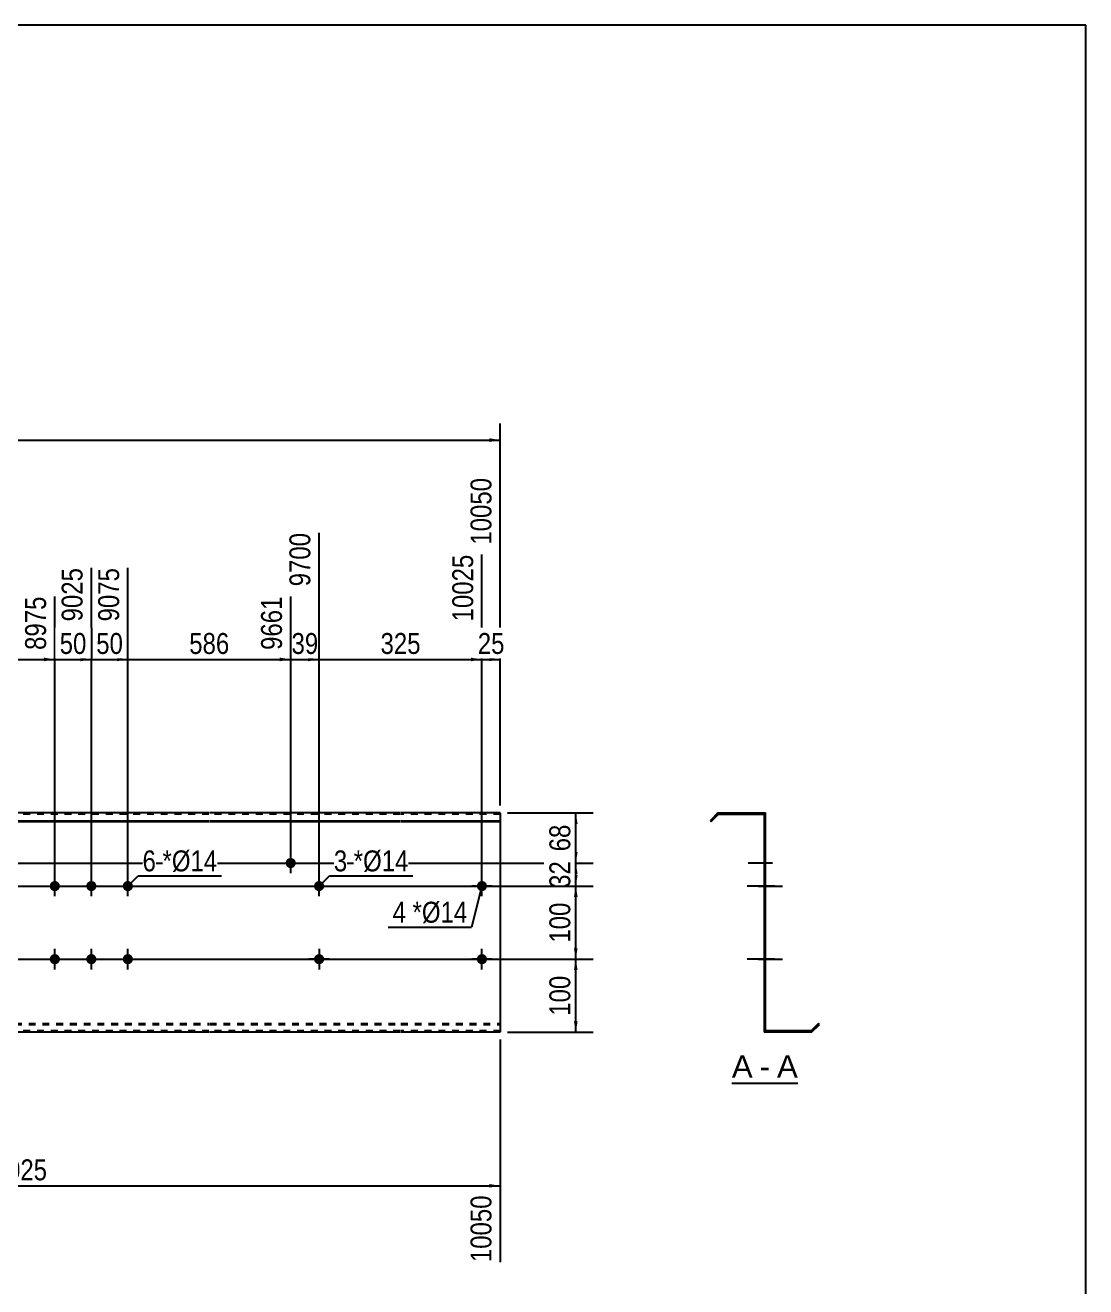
# Model space of a CAD drawing. Header units: millimetres. Extents: x -60 to 343, y -154 to 123.
# Drawn here: x 197.7 to 342.8, y -49.8 to 122.8 of the extents above; entities that cross this region are included whole.
import ezdxf

# ---------------------------------------------------------------- set-up
doc = ezdxf.new("R2010")
doc.units = ezdxf.units.MM
doc.linetypes.add('DXK_LINE_DOT1', pattern=[1.8814, 0.9407, -0.9407])
doc.styles.add('Arial', font='ARIAL.TTF', dxfattribs={"height": 0.2})
doc.styles.add('Arial Narrow', font='ARIALN.TTF', dxfattribs={"height": 0.2})

# ---------------------------------------------------------------- blocks, each defined once
blk = doc.blocks.new('Unknown-627190396-2038')
at = {"color": 5, "linetype": 'Continuous'}
for p, q in [((342.8, 122.75), (-57.2, 122.75)), ((342.8, -154.25), (342.8, 122.75))]:
    blk.add_line(p, q, dxfattribs=at)
blk = doc.blocks.new('Unknown-627190396-12 - 1244')
at = {"color": 7, "linetype": 'Continuous'}
blk.add_line((294.36, -21.95), (303.39, -21.95), dxfattribs=at)
at = {"color": 0, "linetype": 'Continuous'}
for points in [[(297.2, -21.2), (297.2, -18), (294.36, -18), (294.36, -21.2)], [(299.58, -21.2), (299.58, -18), (298.16, -18), (298.16, -21.2)], [(303.39, -21.2), (303.39, -18), (300.54, -18), (300.54, -21.2)]]:
    blk.add_wipeout(points, dxfattribs=at)
at = {"color": 96, "linetype": 'Continuous', "style": 'Arial'}
for s, p in [('A', (294.36, -21.2)), ('A', (300.54, -21.2)), ('-', (298.16, -21.2))]:
    blk.add_text(s, height=3.06, dxfattribs=at).set_placement(p)
blk = doc.blocks.new('Part-627190396-1218 - 1203')
at = {"color": 2, "linetype": 'Continuous'}
for p, q in [((0, -15), (0, 15)), ((13.6, 15), (0, 15)), ((0, 13.94), (13.6, 13.94)), ((0, 13.81), (13.6, 13.81)), ((39.77, 15), (13.7, 15)), ((13.7, 13.94), (39.77, 13.94)), ((13.7, 13.81), (39.77, 13.81)), ((72.06, 15), (39.87, 15)), ((39.87, 13.94), (72.06, 13.94)), ((39.87, 13.81), (72.06, 13.81)), ((98.24, 15), (72.16, 15)), ((72.16, 13.94), (98.24, 13.94)), ((72.16, 13.81), (98.24, 13.81)), ((120.53, 15), (98.34, 15)), ((98.34, 13.94), (120.53, 13.94)), ((98.34, 13.81), (120.53, 13.81)), ((142.03, 15), (120.63, 15)), ((120.63, 13.94), (142.03, 13.94)), ((120.63, 13.81), (142.03, 13.81)), ((164.33, 15), (142.13, 15)), ((142.13, 13.94), (164.33, 13.94)), ((142.13, 13.81), (164.33, 13.81)), ((190.5, 15), (164.43, 15)), ((164.43, 13.94), (190.5, 13.94)), ((164.43, 13.81), (190.5, 13.81)), ((222.79, 15), (190.6, 15)), ((190.6, 13.94), (222.79, 13.94)), ((190.6, 13.81), (222.79, 13.81)), ((248.97, 15), (222.89, 15)), ((222.89, 13.94), (248.97, 13.94)), ((222.89, 13.81), (248.97, 13.81)), ((262.66, 15), (249.07, 15)), ((249.07, 13.94), (262.66, 13.94)), ((249.07, 13.81), (262.66, 13.81)), ((262.66, 15), (262.66, 13.94)), ((262.66, 13.94), (262.66, -15)), ((13.6, -15), (0, -15)), ((39.77, -15), (13.7, -15)), ((72.06, -15), (39.87, -15)), ((98.24, -15), (72.16, -15)), ((120.53, -15), (98.34, -15)), ((142.03, -15), (120.63, -15)), ((164.33, -15), (142.13, -15)), ((190.5, -15), (164.43, -15)), ((222.79, -15), (190.6, -15)), ((248.97, -15), (222.89, -15)), ((262.66, -15), (249.07, -15))]:
    blk.add_line(p, q, dxfattribs=at)
at = {"color": 7, "linetype": 'DXK_LINE_DOT1'}
for p, q in [((13.6, 14.82), (0, 14.82)), ((39.77, 14.82), (13.7, 14.82)), ((72.06, 14.82), (39.87, 14.82)), ((98.24, 14.82), (72.16, 14.82)), ((120.53, 14.82), (98.34, 14.82)), ((142.03, 14.82), (120.63, 14.82)), ((164.33, 14.82), (142.13, 14.82)), ((190.5, 14.82), (164.43, 14.82)), ((222.79, 14.82), (190.6, 14.82)), ((248.97, 14.82), (222.89, 14.82)), ((262.66, 14.82), (249.07, 14.82)), ((0, -13.81), (13.6, -13.81)), ((0, -13.94), (13.6, -13.94)), ((13.6, -14.82), (0, -14.82)), ((13.7, -13.81), (39.77, -13.81)), ((13.7, -13.94), (39.77, -13.94)), ((39.77, -14.82), (13.7, -14.82)), ((39.87, -13.81), (72.06, -13.81)), ((39.87, -13.94), (72.06, -13.94)), ((72.06, -14.82), (39.87, -14.82)), ((72.16, -13.81), (98.24, -13.81)), ((72.16, -13.94), (98.24, -13.94)), ((98.24, -14.82), (72.16, -14.82)), ((98.34, -13.81), (120.53, -13.81)), ((98.34, -13.94), (120.53, -13.94)), ((120.53, -14.82), (98.34, -14.82)), ((120.63, -13.81), (142.03, -13.81)), ((120.63, -13.94), (142.03, -13.94)), ((142.03, -14.82), (120.63, -14.82)), ((142.13, -13.81), (164.33, -13.81)), ((142.13, -13.94), (164.33, -13.94)), ((164.33, -14.82), (142.13, -14.82)), ((164.43, -13.81), (190.5, -13.81)), ((164.43, -13.94), (190.5, -13.94)), ((190.5, -14.82), (164.43, -14.82)), ((190.6, -13.81), (222.79, -13.81)), ((190.6, -13.94), (222.79, -13.94)), ((222.79, -14.82), (190.6, -14.82)), ((222.89, -13.81), (248.97, -13.81)), ((222.89, -13.94), (248.97, -13.94)), ((248.97, -14.82), (222.89, -14.82)), ((249.07, -13.81), (262.66, -13.81)), ((249.07, -13.94), (262.66, -13.94)), ((262.66, -14.82), (249.07, -14.82))]:
    blk.add_line(p, q, dxfattribs=at)
blk = doc.blocks.new('Bolt-627190396-1219 - 1203')
at = {"linetype": 'Continuous'}
for points in [[(201, 5, -1), (202.4, 5, -1)], [(206, 5, -1), (207.4, 5, -1)], [(211, 5, -1), (212.4, 5, -1)], [(201, -5, -1), (202.4, -5, -1)], [(206, -5, -1), (207.4, -5, -1)], [(211, -5, -1), (212.4, -5, -1)]]:
    blk.add_hatch(color=3, dxfattribs=at).paths.add_polyline_path(points)
at = {"color": 3, "linetype": 'Continuous'}
for p, q in [((201.7, 3.6), (201.7, 6.4)), ((206.7, 3.6), (206.7, 6.4)), ((211.7, 3.6), (211.7, 6.4)), ((200.3, 5), (203.1, 5)), ((205.3, 5), (208.1, 5)), ((210.3, 5), (213.1, 5)), ((200.3, -5), (203.1, -5)), ((201.7, -6.4), (201.7, -3.6)), ((205.3, -5), (208.1, -5)), ((206.7, -6.4), (206.7, -3.6)), ((210.3, -5), (213.1, -5)), ((211.7, -6.4), (211.7, -3.6))]:
    blk.add_line(p, q, dxfattribs=at)
blk = doc.blocks.new('Bolt-627190396-1221 - 1203')
at = {"linetype": 'Continuous'}
blk.add_hatch(color=3, dxfattribs=at).paths.add_polyline_path([(233.29, 8.15, -1), (234.69, 8.15, -1)])
at = {"color": 3, "linetype": 'Continuous'}
for p, q in [((233.99, 6.75), (233.99, 9.55)), ((232.59, 8.15), (235.39, 8.15))]:
    blk.add_line(p, q, dxfattribs=at)
blk = doc.blocks.new('Bolt-627190396-1234 - 1203')
at = {"linetype": 'Continuous'}
blk.add_hatch(color=3, dxfattribs=at).paths.add_polyline_path([(237.17, 5, -1), (238.57, 5, -1)])
at = {"color": 3, "linetype": 'Continuous'}
for p, q in [((237.87, 3.6), (237.87, 6.4)), ((236.47, 5), (239.27, 5))]:
    blk.add_line(p, q, dxfattribs=at)
blk = doc.blocks.new('Bolt-627190396-1235 - 1203')
at = {"linetype": 'Continuous'}
blk.add_hatch(color=3, dxfattribs=at).paths.add_polyline_path([(238.57, -5, -1), (237.17, -5, -1)])
at = {"color": 3, "linetype": 'Continuous'}
for p, q in [((239.27, -5), (236.47, -5)), ((237.87, -3.6), (237.87, -6.4))]:
    blk.add_line(p, q, dxfattribs=at)
blk = doc.blocks.new('Bolt-627190396-1236 - 1203')
at = {"linetype": 'Continuous'}
for points in [[(152.53, 5, -1), (153.93, 5, -1)], [(259.46, 5, -1), (260.86, 5, -1)]]:
    blk.add_hatch(color=3, dxfattribs=at).paths.add_polyline_path(points)
at = {"color": 3, "linetype": 'Continuous'}
for p, q in [((153.23, 3.6), (153.23, 6.4)), ((260.16, 3.6), (260.16, 6.4)), ((154.63, 5), (151.83, 5)), ((261.56, 5), (258.76, 5))]:
    blk.add_line(p, q, dxfattribs=at)
blk = doc.blocks.new('Bolt-627190396-1237 - 1203')
at = {"linetype": 'Continuous'}
for points in [[(152.53, -5, -1), (153.93, -5, -1)], [(259.46, -5, -1), (260.86, -5, -1)]]:
    blk.add_hatch(color=3, dxfattribs=at).paths.add_polyline_path(points)
at = {"color": 3, "linetype": 'Continuous'}
for p, q in [((154.63, -5), (151.83, -5)), ((153.23, -6.4), (153.23, -3.6)), ((261.56, -5), (258.76, -5)), ((260.16, -6.4), (260.16, -3.6))]:
    blk.add_line(p, q, dxfattribs=at)
blk = doc.blocks.new('Bolt-627190396-1248 - 1244')
at = {"linetype": 'Continuous'}
blk.add_hatch(color=3, dxfattribs=at).paths.add_polyline_path([(298.78, 8.85), (298.78, 7.45), (298.96, 7.45), (298.96, 8.85)])
at = {"color": 3, "linetype": 'Continuous'}
for p, q in [((298.96, 8.85), (298.78, 8.85)), ((299.91, 8.15), (296.61, 8.15)), ((298.96, 7.45), (298.78, 7.45))]:
    blk.add_line(p, q, dxfattribs=at)
blk = doc.blocks.new('Bolt-627190396-1264 - 1244')
at = {"linetype": 'Continuous'}
blk.add_hatch(color=3, dxfattribs=at).paths.add_polyline_path([(298.78, 5.7), (298.78, 4.3), (298.96, 4.3), (298.96, 5.7)])
blk.add_hatch(color=3, dxfattribs=at).paths.add_polyline_path([(298.78, 5.7), (298.78, 4.3), (298.96, 4.3), (298.96, 5.7)])
at = {"color": 3, "linetype": 'Continuous'}
for p, q in [((298.78, 5.7), (298.96, 5.7)), ((298.78, 5.7), (298.96, 5.7)), ((297.98, 5), (301.28, 5)), ((297.98, 5), (301.28, 5)), ((298.78, 4.3), (298.96, 4.3)), ((298.78, 4.3), (298.96, 4.3))]:
    blk.add_line(p, q, dxfattribs=at)
blk = doc.blocks.new('Part-627190396-1246 - 1244')
at = {"color": 2, "linetype": 'Continuous'}
for p, q in [((292.46, 15), (291.4, 13.94)), ((291.4, 13.94), (291.53, 13.81)), ((291.53, 13.81), (292.54, 14.82)), ((292.46, 15), (298.96, 15)), ((292.54, 14.82), (298.78, 14.82)), ((298.78, 14.82), (298.78, -15)), ((298.96, -14.82), (298.96, 15)), ((305.28, -15), (298.78, -15)), ((305.21, -14.82), (298.96, -14.82)), ((306.21, -13.81), (305.21, -14.82)), ((305.28, -15), (306.34, -13.94)), ((306.34, -13.94), (306.21, -13.81))]:
    blk.add_line(p, q, dxfattribs=at)
blk = doc.blocks.new('Bolt-627190396-1247 - 1244')
at = {"linetype": 'Continuous'}
for points in [[(298.78, 5.7), (298.78, 4.3), (298.96, 4.3), (298.96, 5.7)], [(298.78, 5.7), (298.78, 4.3), (298.96, 4.3), (298.96, 5.7)], [(298.78, 5.7), (298.78, 4.3), (298.96, 4.3), (298.96, 5.7)], [(298.78, -4.3), (298.78, -5.7), (298.96, -5.7), (298.96, -4.3)], [(298.78, -4.3), (298.78, -5.7), (298.96, -5.7), (298.96, -4.3)], [(298.78, -4.3), (298.78, -5.7), (298.96, -5.7), (298.96, -4.3)]]:
    blk.add_hatch(color=3, dxfattribs=at).paths.add_polyline_path(points)
at = {"color": 3, "linetype": 'Continuous'}
for p, q in [((298.96, 5.7), (298.78, 5.7)), ((298.96, 5.7), (298.78, 5.7)), ((298.96, 5.7), (298.78, 5.7)), ((300.26, 5), (296.46, 5)), ((300.26, 5), (296.46, 5)), ((300.26, 5), (296.46, 5)), ((298.96, 4.3), (298.78, 4.3)), ((298.96, 4.3), (298.78, 4.3)), ((298.96, 4.3), (298.78, 4.3)), ((300.26, -5), (296.46, -5)), ((300.26, -5), (296.46, -5)), ((300.26, -5), (296.46, -5)), ((298.96, -4.3), (298.78, -4.3)), ((298.96, -4.3), (298.78, -4.3)), ((298.96, -4.3), (298.78, -4.3)), ((298.96, -5.7), (298.78, -5.7)), ((298.96, -5.7), (298.78, -5.7)), ((298.96, -5.7), (298.78, -5.7))]:
    blk.add_line(p, q, dxfattribs=at)
blk = doc.blocks.new('Bolt-627190396-1249 - 1244')
at = {"linetype": 'Continuous'}
blk.add_hatch(color=3, dxfattribs=at).paths.add_polyline_path([(298.78, 8.85), (298.78, 7.45), (298.96, 7.45), (298.96, 8.85)])
at = {"color": 3, "linetype": 'Continuous'}
for p, q in [((298.96, 8.85), (298.78, 8.85)), ((299.91, 8.15), (296.61, 8.15)), ((298.96, 7.45), (298.78, 7.45))]:
    blk.add_line(p, q, dxfattribs=at)
blk = doc.blocks.new('Bolt-627190396-1250 - 1244')
at = {"linetype": 'Continuous'}
blk.add_hatch(color=3, dxfattribs=at).paths.add_polyline_path([(298.96, -5.7), (298.96, -4.3), (298.78, -4.3), (298.78, -5.7)])
at = {"color": 3, "linetype": 'Continuous'}
for p, q in [((298.96, -4.3), (298.78, -4.3)), ((299.76, -5), (298.78, -5)), ((298.96, -5.7), (298.78, -5.7))]:
    blk.add_line(p, q, dxfattribs=at)
blk = doc.blocks.new('Bolt-627190396-1251 - 1244')
at = {"linetype": 'Continuous'}
blk.add_hatch(color=3, dxfattribs=at).paths.add_polyline_path([(298.78, 5.7), (298.78, 4.3), (298.96, 4.3), (298.96, 5.7)])
at = {"color": 3, "linetype": 'Continuous'}
for p, q in [((298.96, 5.7), (298.78, 5.7)), ((299.91, 5), (296.61, 5)), ((298.96, 4.3), (298.78, 4.3))]:
    blk.add_line(p, q, dxfattribs=at)
blk = doc.blocks.new('Bolt-627190396-1252 - 1244')
at = {"linetype": 'Continuous'}
for points in [[(298.78, 5.7), (298.78, 4.3), (298.96, 4.3), (298.96, 5.7)], [(298.78, 5.7), (298.78, 4.3), (298.96, 4.3), (298.96, 5.7)], [(298.78, 5.7), (298.78, 4.3), (298.96, 4.3), (298.96, 5.7)], [(298.78, -4.3), (298.78, -5.7), (298.96, -5.7), (298.96, -4.3)], [(298.78, -4.3), (298.78, -5.7), (298.96, -5.7), (298.96, -4.3)], [(298.78, -4.3), (298.78, -5.7), (298.96, -5.7), (298.96, -4.3)]]:
    blk.add_hatch(color=3, dxfattribs=at).paths.add_polyline_path(points)
at = {"color": 3, "linetype": 'Continuous'}
for p, q in [((298.96, 5.7), (298.78, 5.7)), ((298.96, 5.7), (298.78, 5.7)), ((298.96, 5.7), (298.78, 5.7)), ((300.26, 5), (296.46, 5)), ((300.26, 5), (296.46, 5)), ((300.26, 5), (296.46, 5)), ((298.96, 4.3), (298.78, 4.3)), ((298.96, 4.3), (298.78, 4.3)), ((298.96, 4.3), (298.78, 4.3)), ((300.26, -5), (296.46, -5)), ((300.26, -5), (296.46, -5)), ((300.26, -5), (296.46, -5)), ((298.96, -4.3), (298.78, -4.3)), ((298.96, -4.3), (298.78, -4.3)), ((298.96, -4.3), (298.78, -4.3)), ((298.96, -5.7), (298.78, -5.7)), ((298.96, -5.7), (298.78, -5.7)), ((298.96, -5.7), (298.78, -5.7))]:
    blk.add_line(p, q, dxfattribs=at)
blk = doc.blocks.new('Bolt-627190396-1253 - 1244')
at = {"linetype": 'Continuous'}
blk.add_hatch(color=3, dxfattribs=at).paths.add_polyline_path([(298.78, 8.85), (298.78, 7.45), (298.96, 7.45), (298.96, 8.85)])
at = {"color": 3, "linetype": 'Continuous'}
for p, q in [((298.96, 8.85), (298.78, 8.85)), ((299.91, 8.15), (296.61, 8.15)), ((298.96, 7.45), (298.78, 7.45))]:
    blk.add_line(p, q, dxfattribs=at)
blk = doc.blocks.new('Bolt-627190396-1254 - 1244')
at = {"linetype": 'Continuous'}
blk.add_hatch(color=3, dxfattribs=at).paths.add_polyline_path([(298.78, 8.85), (298.78, 7.45), (298.96, 7.45), (298.96, 8.85)])
at = {"color": 3, "linetype": 'Continuous'}
for p, q in [((298.96, 8.85), (298.78, 8.85)), ((299.91, 8.15), (296.61, 8.15)), ((298.96, 7.45), (298.78, 7.45))]:
    blk.add_line(p, q, dxfattribs=at)
blk = doc.blocks.new('Bolt-627190396-1255 - 1244')
at = {"linetype": 'Continuous'}
blk.add_hatch(color=3, dxfattribs=at).paths.add_polyline_path([(298.96, -5.7), (298.96, -4.3), (298.78, -4.3), (298.78, -5.7)])
at = {"color": 3, "linetype": 'Continuous'}
for p, q in [((298.96, -4.3), (298.78, -4.3)), ((299.76, -5), (298.78, -5)), ((298.96, -5.7), (298.78, -5.7))]:
    blk.add_line(p, q, dxfattribs=at)
blk = doc.blocks.new('Bolt-627190396-1256 - 1244')
at = {"linetype": 'Continuous'}
blk.add_hatch(color=3, dxfattribs=at).paths.add_polyline_path([(298.78, 5.7), (298.78, 4.3), (298.96, 4.3), (298.96, 5.7)])
at = {"color": 3, "linetype": 'Continuous'}
for p, q in [((298.96, 5.7), (298.78, 5.7)), ((299.91, 5), (296.61, 5)), ((298.96, 4.3), (298.78, 4.3))]:
    blk.add_line(p, q, dxfattribs=at)
blk = doc.blocks.new('Bolt-627190396-1257 - 1244')
at = {"linetype": 'Continuous'}
for points in [[(298.96, 4.3), (298.96, 5.7), (298.78, 5.7), (298.78, 4.3)], [(298.96, -5.7), (298.96, -4.3), (298.78, -4.3), (298.78, -5.7)]]:
    blk.add_hatch(color=3, dxfattribs=at).paths.add_polyline_path(points)
at = {"color": 3, "linetype": 'Continuous'}
for p, q in [((298.96, 5.7), (298.78, 5.7)), ((298.96, 5), (296.78, 5)), ((298.96, 4.3), (298.78, 4.3)), ((298.96, -5), (296.78, -5)), ((298.96, -4.3), (298.78, -4.3)), ((298.96, -5.7), (298.78, -5.7))]:
    blk.add_line(p, q, dxfattribs=at)
blk = doc.blocks.new('Bolt-627190396-1258 - 1244')
at = {"linetype": 'Continuous'}
blk.add_hatch(color=3, dxfattribs=at).paths.add_polyline_path([(298.78, 5.7), (298.78, 4.3), (298.96, 4.3), (298.96, 5.7)])
at = {"color": 3, "linetype": 'Continuous'}
for p, q in [((298.96, 5.7), (298.78, 5.7)), ((299.91, 5), (296.61, 5)), ((298.96, 4.3), (298.78, 4.3))]:
    blk.add_line(p, q, dxfattribs=at)
blk = doc.blocks.new('Bolt-627190396-1259 - 1244')
at = {"linetype": 'Continuous'}
blk.add_hatch(color=3, dxfattribs=at).paths.add_polyline_path([(298.96, -5.7), (298.96, -4.3), (298.78, -4.3), (298.78, -5.7)])
at = {"color": 3, "linetype": 'Continuous'}
for p, q in [((298.96, -4.3), (298.78, -4.3)), ((299.76, -5), (298.78, -5)), ((298.96, -5.7), (298.78, -5.7))]:
    blk.add_line(p, q, dxfattribs=at)
blk = doc.blocks.new('Bolt-627190396-1260 - 1244')
at = {"linetype": 'Continuous'}
blk.add_hatch(color=3, dxfattribs=at).paths.add_polyline_path([(298.78, 5.7), (298.78, 4.3), (298.96, 4.3), (298.96, 5.7)])
blk.add_hatch(color=3, dxfattribs=at).paths.add_polyline_path([(298.78, 5.7), (298.78, 4.3), (298.96, 4.3), (298.96, 5.7)])
at = {"color": 3, "linetype": 'Continuous'}
for p, q in [((298.78, 5.7), (298.96, 5.7)), ((298.78, 5.7), (298.96, 5.7)), ((297.98, 5), (301.28, 5)), ((297.98, 5), (301.28, 5)), ((298.78, 4.3), (298.96, 4.3)), ((298.78, 4.3), (298.96, 4.3))]:
    blk.add_line(p, q, dxfattribs=at)
blk = doc.blocks.new('Bolt-627190396-1261 - 1244')
at = {"linetype": 'Continuous'}
blk.add_hatch(color=3, dxfattribs=at).paths.add_polyline_path([(298.78, -4.3), (298.78, -5.7), (298.96, -5.7), (298.96, -4.3)])
blk.add_hatch(color=3, dxfattribs=at).paths.add_polyline_path([(298.78, -4.3), (298.78, -5.7), (298.96, -5.7), (298.96, -4.3)])
at = {"color": 3, "linetype": 'Continuous'}
for p, q in [((297.98, -5), (301.28, -5)), ((297.98, -5), (301.28, -5)), ((298.78, -4.3), (298.96, -4.3)), ((298.78, -4.3), (298.96, -4.3)), ((298.78, -5.7), (298.96, -5.7)), ((298.78, -5.7), (298.96, -5.7))]:
    blk.add_line(p, q, dxfattribs=at)
blk = doc.blocks.new('Bolt-627190396-1262 - 1244')
at = {"linetype": 'Continuous'}
blk.add_hatch(color=3, dxfattribs=at).paths.add_polyline_path([(298.78, 5.7), (298.78, 4.3), (298.96, 4.3), (298.96, 5.7)])
at = {"color": 3, "linetype": 'Continuous'}
for p, q in [((298.96, 5.7), (298.78, 5.7)), ((299.91, 5), (296.61, 5)), ((298.96, 4.3), (298.78, 4.3))]:
    blk.add_line(p, q, dxfattribs=at)
blk = doc.blocks.new('Bolt-627190396-1263 - 1244')
at = {"linetype": 'Continuous'}
blk.add_hatch(color=3, dxfattribs=at).paths.add_polyline_path([(298.96, -5.7), (298.96, -4.3), (298.78, -4.3), (298.78, -5.7)])
at = {"color": 3, "linetype": 'Continuous'}
for p, q in [((298.96, -4.3), (298.78, -4.3)), ((299.76, -5), (298.78, -5)), ((298.96, -5.7), (298.78, -5.7))]:
    blk.add_line(p, q, dxfattribs=at)
blk = doc.blocks.new('Bolt-627190396-1265 - 1244')
at = {"linetype": 'Continuous'}
blk.add_hatch(color=3, dxfattribs=at).paths.add_polyline_path([(298.78, -4.3), (298.78, -5.7), (298.96, -5.7), (298.96, -4.3)])
blk.add_hatch(color=3, dxfattribs=at).paths.add_polyline_path([(298.78, -4.3), (298.78, -5.7), (298.96, -5.7), (298.96, -4.3)])
at = {"color": 3, "linetype": 'Continuous'}
for p, q in [((297.98, -5), (301.28, -5)), ((297.98, -5), (301.28, -5)), ((298.78, -4.3), (298.96, -4.3)), ((298.78, -4.3), (298.96, -4.3)), ((298.78, -5.7), (298.96, -5.7)), ((298.78, -5.7), (298.96, -5.7))]:
    blk.add_line(p, q, dxfattribs=at)
blk = doc.blocks.new('StraightDimension-627190396-1417 - 1203')
at = {"linetype": 'Continuous'}
for points in [[(1.5, 65.75), (0, 66), (1.5, 66.25)], [(261.16, 66.25), (262.66, 66), (261.16, 65.75)]]:
    blk.add_hatch(color=7, dxfattribs=at).paths.add_polyline_path(points)
at = {"color": 7, "linetype": 'Continuous'}
for p, q in [((0, 16), (0, 68.25)), ((262.66, 16), (262.66, 68.25)), ((0, 66), (262.66, 66))]:
    blk.add_line(p, q, dxfattribs=at)
at = {"color": 0}
blk.add_wipeout([(136.5, 66.15), (136.5, 70.35), (126.16, 70.35), (126.16, 66.15)], dxfattribs=at)
at = {"color": 3, "style": 'Arial Narrow'}
blk.add_text('10050', height=2.863, dxfattribs=at).set_placement((126.76, 66.75))
blk = doc.blocks.new('StraightDimension-627190396-1284 - 1203')
at = {"linetype": 'Continuous'}
blk.add_hatch(color=7, dxfattribs=at).paths.add_polyline_path([(236.37, 36.25), (237.87, 36), (236.37, 35.75)])
at = {"color": 7, "linetype": 'Continuous'}
for p, q in [((237.87, 6), (237.87, 53.31)), ((233.99, 9.15), (233.99, 44.61)), ((233.99, 36), (237.87, 36))]:
    blk.add_line(p, q, dxfattribs=at)
at = {"color": 0, "linetype": 'Continuous'}
blk.add_wipeout([(237.27, 53.91), (233.07, 53.91), (233.07, 45.4), (237.27, 45.4)], dxfattribs=at)
at = {"color": 0}
blk.add_wipeout([(238.36, 36.15), (238.36, 40.35), (233.5, 40.35), (233.5, 36.15)], dxfattribs=at)
at = {"color": 3, "linetype": 'Continuous', "style": 'Arial Narrow'}
blk.add_text('9700', height=2.863, rotation=90.0002, dxfattribs=at).set_placement((236.67, 46))
at = {"color": 3, "style": 'Arial Narrow'}
blk.add_text('39', height=2.863, dxfattribs=at).set_placement((234.1, 36.75))
blk = doc.blocks.new('StraightDimension-627190396-1283 - 1203')
at = {"linetype": 'Continuous'}
blk.add_hatch(color=7, dxfattribs=at).paths.add_polyline_path([(258.66, 36.25), (260.16, 36), (258.66, 35.75)])
at = {"color": 7, "linetype": 'Continuous'}
for p, q in [((237.87, 6), (237.87, 53.31)), ((260.16, 6), (260.16, 50.34)), ((237.87, 36), (260.16, 36))]:
    blk.add_line(p, q, dxfattribs=at)
at = {"color": 0, "linetype": 'Continuous'}
blk.add_wipeout([(259.56, 50.94), (255.36, 50.94), (255.36, 40.6), (259.56, 40.6)], dxfattribs=at)
at = {"color": 0}
blk.add_wipeout([(252.36, 36.15), (252.36, 40.35), (245.68, 40.35), (245.68, 36.15)], dxfattribs=at)
at = {"color": 3, "linetype": 'Continuous', "style": 'Arial Narrow'}
blk.add_text('10025', height=2.863, rotation=90.0002, dxfattribs=at).set_placement((258.96, 41.2))
at = {"color": 3, "style": 'Arial Narrow'}
blk.add_text('325', height=2.863, dxfattribs=at).set_placement((246.28, 36.75))
blk = doc.blocks.new('StraightDimension-627190396-1282 - 1203')
at = {"linetype": 'Continuous'}
blk.add_hatch(color=7, dxfattribs=at).paths.add_polyline_path([(261.16, 36.25), (262.66, 36), (261.16, 35.75)])
at = {"color": 7, "linetype": 'Continuous'}
for p, q in [((262.66, 16), (262.66, 60.84)), ((260.16, 6), (260.16, 50.34)), ((260.16, 36), (262.66, 36))]:
    blk.add_line(p, q, dxfattribs=at)
at = {"color": 0, "linetype": 'Continuous'}
blk.add_wipeout([(262.06, 61.44), (257.86, 61.44), (257.86, 51.1), (262.06, 51.1)], dxfattribs=at)
at = {"color": 0}
blk.add_wipeout([(263.84, 36.15), (263.84, 40.35), (258.99, 40.35), (258.99, 36.15)], dxfattribs=at)
at = {"color": 3, "linetype": 'Continuous', "style": 'Arial Narrow'}
blk.add_text('10050', height=2.863, rotation=90.0002, dxfattribs=at).set_placement((261.46, 51.7))
at = {"color": 3, "style": 'Arial Narrow'}
blk.add_text('25', height=2.863, dxfattribs=at).set_placement((259.59, 36.75))
blk = doc.blocks.new('StraightDimension-627190396-1286 - 1203')
at = {"linetype": 'Continuous'}
blk.add_hatch(color=7, dxfattribs=at).paths.add_polyline_path([(210.2, 36.25), (211.7, 36), (210.2, 35.75)])
at = {"color": 7, "linetype": 'Continuous'}
for p, q in [((206.7, 6), (206.7, 48.51)), ((211.7, 6), (211.7, 48.51)), ((206.7, 36), (211.7, 36))]:
    blk.add_line(p, q, dxfattribs=at)
at = {"color": 0}
blk.add_wipeout([(211.63, 36.15), (211.63, 40.35), (206.77, 40.35), (206.77, 36.15)], dxfattribs=at)
at = {"color": 3, "style": 'Arial Narrow'}
blk.add_text('50', height=2.863, dxfattribs=at).set_placement((207.37, 36.75))
at = {"color": 0, "linetype": 'Continuous'}
blk.add_wipeout([(211.1, 49.11), (206.9, 49.11), (206.9, 40.6), (211.1, 40.6)], dxfattribs=at)
at = {"color": 3, "linetype": 'Continuous', "style": 'Arial Narrow'}
blk.add_text('9075', height=2.863, rotation=90.0002, dxfattribs=at).set_placement((210.5, 41.2))
blk = doc.blocks.new('StraightDimension-627190396-1375 - 1203')
at = {"linetype": 'Continuous'}
blk.add_hatch(color=7, dxfattribs=at).paths.add_polyline_path([(261.16, -35.75), (262.66, -36), (261.16, -36.25)])
at = {"color": 7, "linetype": 'Continuous'}
for p, q in [((131.33, -6), (131.33, -44.61)), ((262.66, -16), (262.66, -46.44)), ((131.33, -36), (262.66, -36))]:
    blk.add_line(p, q, dxfattribs=at)
at = {"color": 0}
blk.add_wipeout([(201.25, -35.85), (201.25, -31.65), (192.74, -31.65), (192.74, -35.85)], dxfattribs=at)
at = {"color": 0, "linetype": 'Continuous'}
blk.add_wipeout([(262.06, -36.7), (257.86, -36.7), (257.86, -47.04), (262.06, -47.04)], dxfattribs=at)
at = {"color": 3, "style": 'Arial Narrow'}
blk.add_text('5025', height=2.863, dxfattribs=at).set_placement((193.34, -35.25))
at = {"color": 3, "linetype": 'Continuous', "style": 'Arial Narrow'}
blk.add_text('10050', height=2.863, rotation=90.0002, dxfattribs=at).set_placement((261.46, -46.44))
blk = doc.blocks.new('StraightDimension-627190396-1288 - 1203')
at = {"linetype": 'Continuous'}
blk.add_hatch(color=7, dxfattribs=at).paths.add_polyline_path([(200.2, 36.25), (201.7, 36), (200.2, 35.75)])
at = {"color": 7, "linetype": 'Continuous'}
for p, q in [((179.4, 9.15), (179.4, 53.31)), ((201.7, 6), (201.7, 44.61)), ((179.4, 36), (201.7, 36))]:
    blk.add_line(p, q, dxfattribs=at)
at = {"color": 0, "linetype": 'Continuous'}
blk.add_wipeout([(201.1, 45.21), (196.9, 45.21), (196.9, 36.7), (201.1, 36.7)], dxfattribs=at)
at = {"color": 0}
blk.add_wipeout([(193.89, 36.15), (193.89, 40.35), (187.21, 40.35), (187.21, 36.15)], dxfattribs=at)
at = {"color": 3, "linetype": 'Continuous', "style": 'Arial Narrow'}
blk.add_text('8975', height=2.863, rotation=90.0002, dxfattribs=at).set_placement((200.5, 37.3))
at = {"color": 3, "style": 'Arial Narrow'}
blk.add_text('586', height=2.863, dxfattribs=at).set_placement((187.81, 36.75))
blk = doc.blocks.new('StraightDimension-627190396-1383 - 1203')
at = {"linetype": 'Continuous'}
for points in [[(272.75, 13.5), (273, 15), (273.25, 13.5)], [(273.25, 9.65), (273, 8.15), (272.75, 9.65)]]:
    blk.add_hatch(color=7, dxfattribs=at).paths.add_polyline_path(points)
at = {"color": 7, "linetype": 'Continuous'}
for p, q in [((263.66, 15), (275.4, 15)), ((273, 8.15), (273, 15)), ((84.26, 8.15), (275.4, 8.15))]:
    blk.add_line(p, q, dxfattribs=at)
at = {"color": 0}
blk.add_wipeout([(272.85, 14.01), (268.65, 14.01), (268.65, 9.15), (272.85, 9.15)], dxfattribs=at)
at = {"color": 3, "style": 'Arial Narrow'}
blk.add_text('68', height=2.863, rotation=90.0002, dxfattribs=at).set_placement((272.25, 9.75))
blk = doc.blocks.new('StraightDimension-627190396-1285 - 1203')
at = {"linetype": 'Continuous'}
blk.add_hatch(color=7, dxfattribs=at).paths.add_polyline_path([(232.49, 36.25), (233.99, 36), (232.49, 35.75)])
at = {"color": 7, "linetype": 'Continuous'}
for p, q in [((211.7, 6), (211.7, 48.51)), ((233.99, 9.15), (233.99, 44.61)), ((211.7, 36), (233.99, 36))]:
    blk.add_line(p, q, dxfattribs=at)
at = {"color": 0, "linetype": 'Continuous'}
blk.add_wipeout([(233.39, 45.21), (229.19, 45.21), (229.19, 36.7), (233.39, 36.7)], dxfattribs=at)
at = {"color": 0}
blk.add_wipeout([(226.19, 36.15), (226.19, 40.35), (219.5, 40.35), (219.5, 36.15)], dxfattribs=at)
at = {"color": 3, "linetype": 'Continuous', "style": 'Arial Narrow'}
blk.add_text('9661', height=2.863, rotation=90.0002, dxfattribs=at).set_placement((232.79, 37.3))
at = {"color": 3, "style": 'Arial Narrow'}
blk.add_text('586', height=2.863, dxfattribs=at).set_placement((220.1, 36.75))
blk = doc.blocks.new('StraightDimension-627190396-1287 - 1203')
at = {"linetype": 'Continuous'}
blk.add_hatch(color=7, dxfattribs=at).paths.add_polyline_path([(205.2, 36.25), (206.7, 36), (205.2, 35.75)])
at = {"color": 7, "linetype": 'Continuous'}
for p, q in [((206.7, 6), (206.7, 48.51)), ((201.7, 6), (201.7, 44.61)), ((201.7, 36), (206.7, 36))]:
    blk.add_line(p, q, dxfattribs=at)
at = {"color": 0}
blk.add_wipeout([(206.63, 36.15), (206.63, 40.35), (201.77, 40.35), (201.77, 36.15)], dxfattribs=at)
at = {"color": 3, "style": 'Arial Narrow'}
blk.add_text('50', height=2.863, dxfattribs=at).set_placement((202.37, 36.75))
at = {"color": 0, "linetype": 'Continuous'}
blk.add_wipeout([(206.1, 49.11), (201.9, 49.11), (201.9, 40.6), (206.1, 40.6)], dxfattribs=at)
at = {"color": 3, "linetype": 'Continuous', "style": 'Arial Narrow'}
blk.add_text('9025', height=2.863, rotation=90.0002, dxfattribs=at).set_placement((205.5, 41.2))
blk = doc.blocks.new('StraightDimension-627190396-1384 - 1203')
at = {"linetype": 'Continuous'}
for points in [[(272.75, 6.65), (273, 8.15), (273.25, 6.65)], [(273.25, 6.5), (273, 5), (272.75, 6.5)]]:
    blk.add_hatch(color=7, dxfattribs=at).paths.add_polyline_path(points)
at = {"color": 7, "linetype": 'Continuous'}
for p, q in [((84.26, 8.15), (275.4, 8.15)), ((273, 5), (273, 8.15)), ((110.44, 5), (275.4, 5))]:
    blk.add_line(p, q, dxfattribs=at)
at = {"color": 0}
blk.add_wipeout([(272.85, 9.01), (268.65, 9.01), (268.65, 4.15), (272.85, 4.15)], dxfattribs=at)
at = {"color": 3, "style": 'Arial Narrow'}
blk.add_text('32', height=2.863, rotation=90.0002, dxfattribs=at).set_placement((272.25, 4.75))
blk = doc.blocks.new('StraightDimension-627190396-1385 - 1203')
at = {"linetype": 'Continuous'}
for points in [[(272.75, 3.5), (273, 5), (273.25, 3.5)], [(273.25, -3.5), (273, -5), (272.75, -3.5)]]:
    blk.add_hatch(color=7, dxfattribs=at).paths.add_polyline_path(points)
at = {"color": 7, "linetype": 'Continuous'}
for p, q in [((110.44, 5), (275.4, 5)), ((273, -5), (273, 5)), ((110.44, -5), (275.4, -5))]:
    blk.add_line(p, q, dxfattribs=at)
at = {"color": 0}
blk.add_wipeout([(272.85, 3.34), (268.65, 3.34), (268.65, -3.34), (272.85, -3.34)], dxfattribs=at)
at = {"color": 3, "style": 'Arial Narrow'}
blk.add_text('100', height=2.863, rotation=90.0002, dxfattribs=at).set_placement((272.25, -2.74))
blk = doc.blocks.new('StraightDimension-627190396-1386 - 1203')
at = {"linetype": 'Continuous'}
for points in [[(272.75, -6.5), (273, -5), (273.25, -6.5)], [(273.25, -13.5), (273, -15), (272.75, -13.5)]]:
    blk.add_hatch(color=7, dxfattribs=at).paths.add_polyline_path(points)
at = {"color": 7, "linetype": 'Continuous'}
for p, q in [((110.44, -5), (275.4, -5)), ((273, -15), (273, -5)), ((263.66, -15), (275.4, -15))]:
    blk.add_line(p, q, dxfattribs=at)
at = {"color": 0}
blk.add_wipeout([(272.85, -6.66), (268.65, -6.66), (268.65, -13.34), (272.85, -13.34)], dxfattribs=at)
at = {"color": 3, "style": 'Arial Narrow'}
blk.add_text('100', height=2.863, rotation=90.0002, dxfattribs=at).set_placement((272.25, -12.74))
blk = doc.blocks.new('MarkSet-627190396-1464 - 1203')
at = {"color": 0}
for points in [[(249.76, -0.01), (249.76, 2.99), (247.93, 2.99), (247.93, -0.01)], [(251.94, -0.01), (251.94, 2.99), (250.66, 2.99), (250.66, -0.01)]]:
    blk.add_wipeout(points, dxfattribs=at)
for points in [[(249.76, -0.01), (249.76, 2.99), (247.93, 2.99), (247.93, -0.01)], [(251.94, -0.01), (251.94, 2.99), (250.66, 2.99), (250.66, -0.01)]]:
    blk.add_wipeout(points, dxfattribs=at)
at = {"color": 3, "style": 'Arial Narrow'}
blk.add_text('4', height=2.86, dxfattribs=at).set_placement((247.93, -0.01))
at = {"color": 0}
blk.add_wipeout([(258.15, -0.01), (258.15, 2.99), (251.94, 2.99), (251.94, -0.01)], dxfattribs=at)
blk.add_wipeout([(258.15, -0.01), (258.15, 2.99), (251.94, 2.99), (251.94, -0.01)], dxfattribs=at)
at = {"color": 7, "linetype": 'Continuous'}
for p in [(260.16, 5), (247.33, -0.61)]:
    blk.add_line(p, (258.75, -0.61), dxfattribs=at)
at = {"color": 3, "style": 'Arial Narrow'}
for s, height, p in [('*', 2.86, (250.66, -0.01)), ('Ø14', 2.863, (251.94, -0.01))]:
    blk.add_text(s, height=height, dxfattribs=at).set_placement(p)
blk = doc.blocks.new('MarkSet-627190396-1439 - 1203')
at = {"color": 0}
for points in [[(241.71, 7.01), (241.71, 10.01), (239.89, 10.01), (239.89, 7.01)], [(243.89, 7.01), (243.89, 10.01), (242.61, 10.01), (242.61, 7.01)]]:
    blk.add_wipeout(points, dxfattribs=at)
for points in [[(241.71, 7.01), (241.71, 10.01), (239.89, 10.01), (239.89, 7.01)], [(243.89, 7.01), (243.89, 10.01), (242.61, 10.01), (242.61, 7.01)]]:
    blk.add_wipeout(points, dxfattribs=at)
at = {"color": 7, "linetype": 'Continuous'}
blk.add_line((237.87, 5), (239.29, 6.41), dxfattribs=at)
at = {"color": 3, "style": 'Arial Narrow'}
blk.add_text('3', height=2.86, dxfattribs=at).set_placement((239.89, 7.01))
at = {"color": 0}
blk.add_wipeout([(250.1, 7.01), (250.1, 10.01), (243.89, 10.01), (243.89, 7.01)], dxfattribs=at)
blk.add_wipeout([(250.1, 7.01), (250.1, 10.01), (243.89, 10.01), (243.89, 7.01)], dxfattribs=at)
at = {"color": 7, "linetype": 'Continuous'}
blk.add_line((239.29, 6.41), (250.7, 6.41), dxfattribs=at)
at = {"color": 3, "style": 'Arial Narrow'}
for s, height, p in [('*', 2.86, (242.61, 7.01)), ('Ø14', 2.863, (243.89, 7.01))]:
    blk.add_text(s, height=height, dxfattribs=at).set_placement(p)
blk = doc.blocks.new('Mark-627190396-1467 - 1203')
at = {"color": 0}
for points in [[(215.54, 7.01), (215.54, 10.01), (213.71, 10.01), (213.71, 7.01)], [(217.72, 7.01), (217.72, 10.01), (216.44, 10.01), (216.44, 7.01)]]:
    blk.add_wipeout(points, dxfattribs=at)
for points in [[(215.54, 7.01), (215.54, 10.01), (213.71, 10.01), (213.71, 7.01)], [(217.72, 7.01), (217.72, 10.01), (216.44, 10.01), (216.44, 7.01)]]:
    blk.add_wipeout(points, dxfattribs=at)
at = {"color": 7, "linetype": 'Continuous'}
blk.add_line((211.7, 5), (213.11, 6.41), dxfattribs=at)
at = {"color": 3, "style": 'Arial Narrow'}
blk.add_text('6', height=2.86, dxfattribs=at).set_placement((213.71, 7.01))
at = {"color": 0}
blk.add_wipeout([(223.93, 7.01), (223.93, 10.01), (217.72, 10.01), (217.72, 7.01)], dxfattribs=at)
blk.add_wipeout([(223.93, 7.01), (223.93, 10.01), (217.72, 10.01), (217.72, 7.01)], dxfattribs=at)
at = {"color": 7, "linetype": 'Continuous'}
blk.add_line((213.11, 6.41), (224.53, 6.41), dxfattribs=at)
at = {"color": 3, "style": 'Arial Narrow'}
for s, height, p in [('*', 2.86, (216.44, 7.01)), ('Ø14', 2.863, (217.72, 7.01))]:
    blk.add_text(s, height=height, dxfattribs=at).set_placement(p)

msp = doc.modelspace()

# ---------------------------------------------------------------- block references
for name in ['Unknown-627190396-2038', 'Part-627190396-1218 - 1203', 'Part-627190396-1246 - 1244', 'Bolt-627190396-1221 - 1203', 'Bolt-627190396-1248 - 1244', 'Bolt-627190396-1249 - 1244', 'Bolt-627190396-1253 - 1244', 'Bolt-627190396-1254 - 1244', 'Bolt-627190396-1236 - 1203', 'Bolt-627190396-1219 - 1203', 'Bolt-627190396-1234 - 1203', 'Bolt-627190396-1247 - 1244', 'Bolt-627190396-1252 - 1244', 'Bolt-627190396-1251 - 1244', 'Bolt-627190396-1256 - 1244', 'Bolt-627190396-1258 - 1244', 'Bolt-627190396-1262 - 1244', 'Bolt-627190396-1257 - 1244', 'Bolt-627190396-1264 - 1244', 'Bolt-627190396-1260 - 1244', 'Bolt-627190396-1237 - 1203', 'Bolt-627190396-1235 - 1203', 'Bolt-627190396-1261 - 1244', 'Bolt-627190396-1265 - 1244', 'Bolt-627190396-1250 - 1244', 'Bolt-627190396-1255 - 1244', 'Bolt-627190396-1259 - 1244', 'Bolt-627190396-1263 - 1244']:
    msp.add_blockref(name, (0, 0))

# ---------------------------------------------------------------- next in the draw order: block references
for name in ['StraightDimension-627190396-1417 - 1203', 'StraightDimension-627190396-1375 - 1203', 'Unknown-627190396-12 - 1244']:
    msp.add_blockref(name, (0, 0))

# ---------------------------------------------------------------- next in the draw order: block references
for name in ['StraightDimension-627190396-1284 - 1203', 'StraightDimension-627190396-1288 - 1203', 'StraightDimension-627190396-1286 - 1203']:
    msp.add_blockref(name, (0, 0))

# ---------------------------------------------------------------- next in the draw order: block references
msp.add_blockref('StraightDimension-627190396-1283 - 1203', (0, 0))

# ---------------------------------------------------------------- next in the draw order: block references
msp.add_blockref('StraightDimension-627190396-1282 - 1203', (0, 0))

# ---------------------------------------------------------------- next in the draw order: block references
msp.add_blockref('StraightDimension-627190396-1383 - 1203', (0, 0))

# ---------------------------------------------------------------- next in the draw order: block references
for name in ['StraightDimension-627190396-1287 - 1203', 'StraightDimension-627190396-1285 - 1203']:
    msp.add_blockref(name, (0, 0))

# ---------------------------------------------------------------- next in the draw order: block references
msp.add_blockref('StraightDimension-627190396-1384 - 1203', (0, 0))

# ---------------------------------------------------------------- next in the draw order: block references
msp.add_blockref('StraightDimension-627190396-1385 - 1203', (0, 0))

# ---------------------------------------------------------------- next in the draw order: block references
for name in ['Mark-627190396-1467 - 1203', 'MarkSet-627190396-1464 - 1203', 'StraightDimension-627190396-1386 - 1203']:
    msp.add_blockref(name, (0, 0))

# ---------------------------------------------------------------- next in the draw order: block references
msp.add_blockref('MarkSet-627190396-1439 - 1203', (0, 0))

doc.saveas('drawing.dxf')
